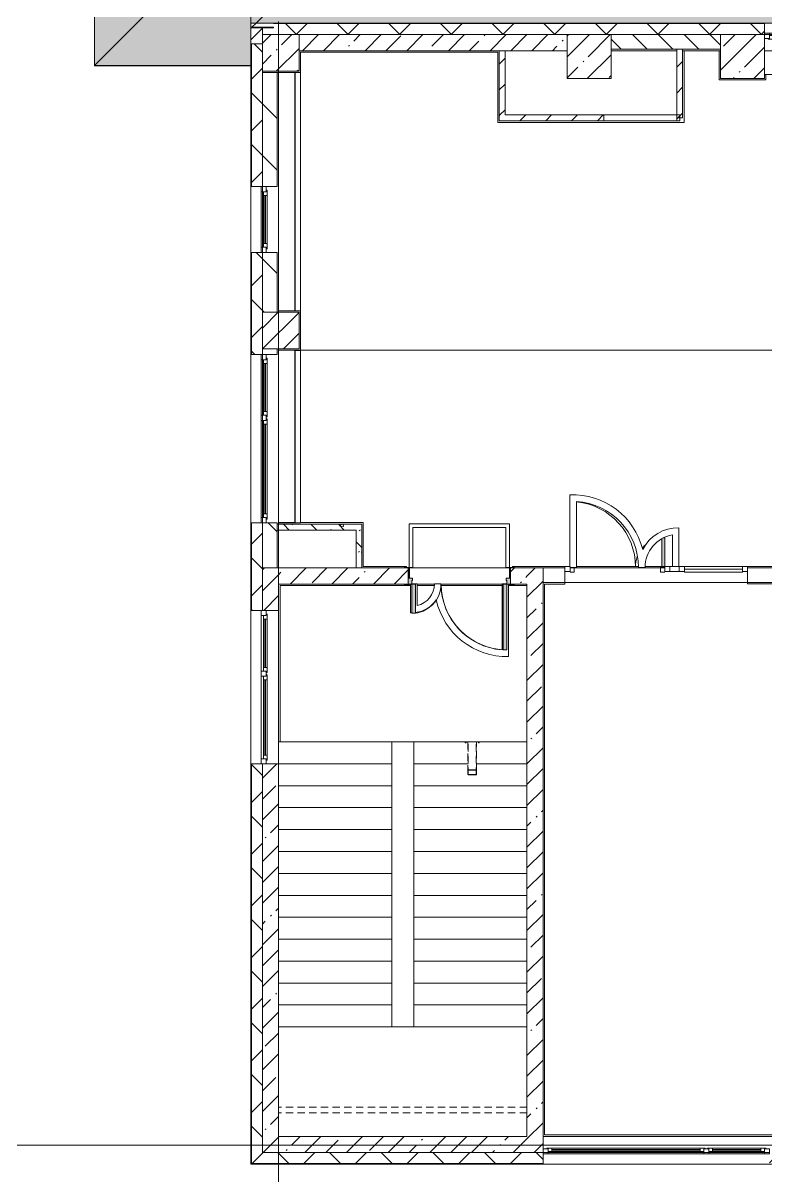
# Model space of a CAD drawing. Header units: millimetres. Extents: x 81469 to 281789, y -8553 to 29000.
# Drawn here: x 149218 to 159386, y -420 to 15358 of the extents above; entities that cross this region are included whole.
import ezdxf

# ---------------------------------------------------------------- set-up
doc = ezdxf.new("R2010")
doc.units = ezdxf.units.MM
doc.linetypes.add('200_ШТРИХ__ш1_п0_6_', pattern=[160, 100, -60])
doc.linetypes.add('Осевая', pattern=[3175, 635, -476.25, 1587.5, -476.25])
for name, color, linetype, lineweight in [('A-DETL-3', 7, 'Continuous', 5), ('A-DETL-MBND', 7, '200_ШТРИХ__ш1_п0_6_', 9), ('A-GENM-1', 7, 'Continuous', 5), ('A-GLAZ-3', 7, 'Continuous', 5), ('A-GLAZ-CURT-2', 7, 'Continuous', 5), ('A-GLAZ-CWMG-2', 7, 'Continuous', 5), ('A-WALL', 7, 'Continuous', 9), ('A-WALL-4', 7, 'Continuous', 5), ('I-WALL-2', 7, 'Continuous', 5), ('S-COLS-1', 7, 'Continuous', 5), ('S-STRS', 7, 'Continuous', 5), ('Оси', 7, 'Continuous', 9), ('Оси-2', 7, 'Осевая', 9)]:
    doc.layers.add(name, color=color, linetype=linetype, lineweight=lineweight)
doc.layers.add('A-DETL-GENF-2', color=7, linetype='Continuous', lineweight=9, true_color=0xc0c0c0, transparency=0.4)
for name, color, linetype, lineweight, true_color in [('A-DETL-GENF-3', 7, 'Continuous', 5, 0xaaaaaa), ('A-DOOR-2', 7, 'Continuous', 5, 0xe2e2e2), ('A-DOOR-3', 7, 'Continuous', 5, 0xaaaaaa), ('A-DOOR-FRAM-1', 7, 'Continuous', 5, 0xe2e2e2), ('A-DOOR-FRAM-3', 7, 'Continuous', 5, 0xaaaaaa), ('A-FLOR-3', 7, 'Continuous', 5, 0xaaaaaa), ('A-GENM-2', 7, 'Continuous', 5, 0x737373), ('A-WALL-5', 7, 'Continuous', 5, 0x737373), ('I-WALL-4', 7, 'Continuous', 5, 0x787878)]:
    doc.layers.add(name, color=color, linetype=linetype, lineweight=lineweight, true_color=true_color)
pattern_1 = [(135, (152605.2, 0), (-353.553, -353.553), [])]
pattern_2 = [(45, (152605.2, 0), (-353.5534, 353.5534), []), (135, (152605.2, 0), (-353.5534, -353.5534), [])]
pattern_3 = [(45, (152605.2, 0), (-285.123, 285.123), []), (45, (152890.3, 0), (-285.123, 285.123), [504.031, -100.806, 16.764, -84.042])]
pattern_4 = [(135, (152605.2, 0), (-377.17, -377.17), [533.4, -88.9, 17.78, -88.9]), (135, (152605.2, 376.94), (-377.17, -377.17), []), (50, (152605.2, 0), (637.645, -55.787), [66.675, -733.425]), (355, (152605.2, 0), (-123.35, 668.7), [53.34, -586.74]), (100.451, (152658.3, -4.65), (514.3, 612.91), [56.665, -623.315]), (46.184, (152605.2, 177.8), (948.78, -147.15), [100.01, -1100.14]), (96.636, (152684.25, 165.5), (830.91, 866), [85, -934.97]), (351.184, (152605.2, 177.8), (830.92, 865.99), [80.01, -880.11]), (21, (152694.1, 133.35), (530.65, -357.928), [66.675, -733.425]), (326, (152694.1, 133.35), (216.31, 644.66), [53.34, -586.74]), (71.451, (152738.3, 103.5), (746.96, 286.724), [56.665, -623.315]), (37.5, (152605.18, 0), (10.8105, 295.9426), [16.764, -562.864, 16.764, -578.866, -588.962]), (37.5, (152605.18, 0), (10.8105, 295.9426), [-1175.258, 16.764, -572.198]), (7.5, (152605.18, 0), (233.869, 350.632), [16.764, -322.834, 16.764, -549.529, -224.472]), (7.5, (152605.18, 0), (233.869, 350.632), [-905.89, 16.764, -207.708]), (327.5, (152406.94, 0), (474.568, -20.051), [16.764, -205.486, 16.764, -676.656, -920.115]), (327.5, (152406.94, 0), (474.568, -20.051), [-915.67, 16.764, -903.35]), (317.5, (152318.04, 0), (518.452, 88.993), [16.764, -272.16, 16.764, -443.738, -653.415]), (317.5, (152318.04, 0), (518.452, 88.993), [-749.427, 16.764, -636.65])]
pattern_5 = [(45, (152605.18, 0), (-176.7767, 176.7767), [])]

# ---------------------------------------------------------------- blocks, each defined once
blk = doc.blocks.new('парапет1 - парапет-18629556-3_5_3_птичка')
at = {"layer": 'A-GENM-1'}
for p, q in [((-2411, 14773), (-2411, 27400)), ((-268, 14773), (-2411, 14773))]:
    blk.add_line(p, q, dxfattribs=at)
at = {"layer": 'A-GENM-2'}
for p, q in [((-2409, 14775), (-1702, 15482)), ((-268, 15482), (-268, 14775))]:
    blk.add_line(p, q, dxfattribs=at)
blk = doc.blocks.new('120_Окно_СКБ_2Ст - 120_Окно_СКБ_2Ст 3100х2500 _мал_ створка слева-2_-22446420-3_5_3_птичка')
at = {"layer": 'A-GLAZ-3'}
for p, q in [((-1550, -127), (-1550, -57)), ((-1550, -57), (-1480, -57)), ((1550, -57), (-1550, -57)), ((-1480, -127), (-1550, -127)), ((-1550, -127), (-1500, -127)), ((-1480, -127), (-1500, -127)), ((-1500, -127), (-1500, -137)), ((-1500, -137), (-700, -137)), ((-700, -137), (-1500, -137)), ((-1480, -57), (-1480, -127)), ((-720, -87), (-1480, -87)), ((-1480, -87), (-1480, -127)), ((-1430, -137), (-1430, -87)), ((-1430, -107), (-770, -107)), ((-770, -117), (-1430, -117)), ((-770, -137), (-770, -87)), ((-720, -127), (-720, -57)), ((-720, -57), (-650, -57)), ((-720, -127), (-720, -87)), ((-650, -127), (-720, -127)), ((-700, -127), (-720, -127)), ((-700, -127), (-670, -127)), ((-700, -137), (-700, -127)), ((-650, -127), (-670, -127)), ((-670, -127), (-670, -137)), ((-670, -137), (1500, -137)), ((1500, -137), (-670, -137)), ((-650, -57), (-650, -127)), ((1480, -87), (-650, -87)), ((-650, -87), (-650, -127)), ((-600, -137), (-600, -87)), ((-600, -107), (1430, -107)), ((1430, -117), (-600, -117)), ((1430, -137), (1430, -87)), ((1480, -127), (1480, -57)), ((1480, -57), (1550, -57)), ((1480, -127), (1480, -87)), ((1550, -127), (1480, -127)), ((1500, -127), (1480, -127)), ((1500, -127), (1550, -127)), ((1500, -137), (1500, -127)), ((1550, -57), (1550, -127))]:
    blk.add_line(p, q, dxfattribs=at)
blk = doc.blocks.new('BSC_Колонна _Прямоугольная - 500х500-V41-3_5_3_птичка')
at = {"layer": 'S-COLS-1'}
h = blk.add_hatch(dxfattribs=at)
h.set_pattern_fill('FP_77', color=256, style=0, pattern_type=2)
h.set_pattern_definition([(45, (-140, -14950), (-285.123, 285.123), []), (45, (145.12, -14950), (-285.123, 285.123), [504.031, -100.806, 16.764, -84.042])])
h.paths.add_polyline_path([(-250, -250), (250, -250), (250, 250), (-250, 250)])
for p, q in [((250, 250), (-250, 250)), ((-250, 250), (-250, -250)), ((250, -250), (250, 250)), ((-250, -250), (250, -250))]:
    blk.add_line(p, q, dxfattribs=at)
blk = doc.blocks.new('120_Окно_СКБ_1Ст - 120_Окно_СКБ_1Ст 900х2500_h_-20664874-3_5_3_птичка')
at = {"layer": 'A-GLAZ-3'}
for p, q in [((-450, -127), (-450, -57)), ((-450, -57), (-380, -57)), ((450, -57), (-450, -57)), ((-380, -127), (-450, -127)), ((-450, -127), (-400, -127)), ((-380, -127), (-400, -127)), ((-400, -127), (-400, -137)), ((-400, -137), (400, -137)), ((400, -137), (-400, -137)), ((-380, -57), (-380, -127)), ((380, -87), (-380, -87)), ((-380, -87), (-380, -127)), ((-330, -137), (-330, -87)), ((-330, -107), (330, -107)), ((330, -117), (-330, -117)), ((330, -137), (330, -87)), ((380, -127), (380, -57)), ((380, -57), (450, -57)), ((380, -127), (380, -87)), ((450, -127), (380, -127)), ((400, -127), (380, -127)), ((400, -127), (450, -127)), ((400, -137), (400, -127)), ((450, -57), (450, -127))]:
    blk.add_line(p, q, dxfattribs=at)
blk = doc.blocks.new('120_Окно_СКБ_2Ст - 120_Окно_СКБ_2Ст 2100х2400 _мал створка справа_-22446225-3_5_3_птичка')
at = {"layer": 'A-GLAZ-3'}
for p, q in [((-1050, -127), (-1050, -57)), ((-1050, -57), (-980, -57)), ((1050, -57), (-1050, -57)), ((-980, -127), (-1050, -127)), ((-1050, -127), (-1000, -127)), ((-980, -127), (-1000, -127)), ((-1000, -127), (-1000, -137)), ((-1000, -137), (170, -137)), ((170, -137), (-1000, -137)), ((-980, -57), (-980, -127)), ((150, -87), (-980, -87)), ((-980, -87), (-980, -127)), ((-930, -137), (-930, -87)), ((-930, -107), (100, -107)), ((100, -117), (-930, -117)), ((100, -137), (100, -87)), ((150, -127), (150, -57)), ((150, -57), (220, -57)), ((150, -127), (150, -87)), ((220, -127), (150, -127)), ((170, -127), (150, -127)), ((170, -127), (200, -127)), ((170, -137), (170, -127)), ((220, -127), (200, -127)), ((200, -127), (200, -137)), ((200, -137), (1000, -137)), ((1000, -137), (200, -137)), ((220, -57), (220, -127)), ((980, -87), (220, -87)), ((220, -87), (220, -127)), ((270, -137), (270, -87)), ((270, -107), (930, -107)), ((930, -117), (270, -117)), ((930, -137), (930, -87)), ((980, -127), (980, -57)), ((980, -57), (1050, -57)), ((980, -127), (980, -87)), ((1050, -127), (980, -127)), ((1000, -127), (980, -127)), ((1000, -127), (1050, -127)), ((1000, -137), (1000, -127)), ((1050, -57), (1050, -127))]:
    blk.add_line(p, q, dxfattribs=at)
blk = doc.blocks.new('120_Окно_СКБ_2Ст - 120_Окно_СКБ_2Ст 2300х2500 _мал створка справа_-22272277-3_5_3_птичка')
at = {"layer": 'A-GLAZ-3'}
for p, q in [((-1150, -127), (-1150, -57)), ((-1150, -57), (-1080, -57)), ((1150, -57), (-1150, -57)), ((-1080, -127), (-1150, -127)), ((-1150, -127), (-1100, -127)), ((-1080, -127), (-1100, -127)), ((-1100, -127), (-1100, -137)), ((-1100, -137), (270, -137)), ((270, -137), (-1100, -137)), ((-1080, -57), (-1080, -127)), ((250, -87), (-1080, -87)), ((-1080, -87), (-1080, -127)), ((-1030, -137), (-1030, -87)), ((-1030, -107), (200, -107)), ((200, -117), (-1030, -117)), ((200, -137), (200, -87)), ((250, -127), (250, -57)), ((250, -57), (320, -57)), ((250, -127), (250, -87)), ((320, -127), (250, -127)), ((270, -127), (250, -127)), ((270, -127), (300, -127)), ((270, -137), (270, -127)), ((320, -127), (300, -127)), ((300, -127), (300, -137)), ((300, -137), (1100, -137)), ((1100, -137), (300, -137)), ((320, -57), (320, -127)), ((1080, -87), (320, -87)), ((320, -87), (320, -127)), ((370, -137), (370, -87)), ((370, -107), (1030, -107)), ((1030, -117), (370, -117)), ((1030, -137), (1030, -87)), ((1080, -127), (1080, -57)), ((1080, -57), (1150, -57)), ((1080, -127), (1080, -87)), ((1150, -127), (1080, -127)), ((1100, -127), (1080, -127)), ((1100, -127), (1150, -127)), ((1100, -137), (1100, -127)), ((1150, -57), (1150, -127))]:
    blk.add_line(p, q, dxfattribs=at)
blk = doc.blocks.new('110_Дверь_СКБ_2Ст - Д-1 Лестничная клетка EIS60-24280000-3_5_3_птичка')
at = {"layer": 'A-DOOR-2'}
for points in [[(-637.5, 1010), (-637.5, 110), (-587.5, 110), (-587.5, 1010)], [(612.5, 510), (612.5, 110), (662.5, 110), (662.5, 510)], [(712.5, 30), (697.5, 30), (697.5, -110), (712.5, -110)]]:
    blk.add_hatch(color=256, dxfattribs=at).paths.add_polyline_path(points)
h = blk.add_hatch(color=256, dxfattribs=at)
h.paths.add_polyline_path([(712.5, 110), (662.5, 110), (662.5, 60), (652.5, 60), (652.5, 30), (712.5, 30), (712.5, 39.7)])
h.paths.add_polyline_path([(-687.5, 110), (-687.5, 30), (-627.5, 30), (-627.5, 60), (-637.5, 60), (-637.5, 110)])
at = {"layer": 'A-DOOR-FRAM-1'}
for points in [[(-742.5, 118), (-742.5, 110), (-672.5, 110), (-672.5, 118)], [(-672.5, 30), (-687.5, 30), (-687.5, -110), (-672.5, -110)], [(767.5, 118), (697.5, 118), (697.5, 110), (767.5, 110)], [(-672.5, -110), (-742.5, -110), (-742.5, -118), (-672.5, -118)], [(697.5, -110), (697.5, -118), (767.5, -118), (767.5, -110)]]:
    blk.add_hatch(color=256, dxfattribs=at).paths.add_polyline_path(points)
at = {"layer": 'A-DOOR-3'}
for p, q in [((-637.5, 1010), (-637.5, 110)), ((-587.5, 1010), (-637.5, 1010)), ((-587.5, 110), (-587.5, 1010)), ((662.5, 510), (612.5, 510)), ((612.5, 510), (612.5, 110)), ((662.5, 110), (662.5, 510)), ((-637.5, 110), (-587.5, 110)), ((612.5, 110), (662.5, 110))]:
    blk.add_line(p, q, dxfattribs=at)
for centre, radius, start, end in [((-637.5, 110), 900, 0, 90), ((662.5, 110), 400, 90, 180)]:
    blk.add_arc(centre, radius, start, end, dxfattribs=at)
at = {"layer": 'A-DOOR-FRAM-3'}
for p, q in [((-672.5, 118), (-742.5, 118)), ((-742.5, 118), (-742.5, 110)), ((-742.5, 110), (-672.5, 110)), ((-637.5, 110), (-687.5, 110)), ((-687.5, 110), (-687.5, 30)), ((-687.5, 30), (-627.5, 30)), ((-672.5, 30), (-687.5, 30)), ((-687.5, 30), (-687.5, -110)), ((-672.5, 110), (-672.5, 118)), ((-672.5, -110), (-672.5, 30)), ((-637.5, 60), (-637.5, 110)), ((-627.5, 60), (-637.5, 60)), ((-627.5, 30), (-627.5, 60)), ((662.5, 60), (652.5, 60)), ((652.5, 60), (652.5, 30)), ((652.5, 30), (712.5, 30)), ((662.5, 110), (662.5, 60)), ((712.5, 110), (662.5, 110)), ((767.5, 118), (697.5, 118)), ((697.5, 118), (697.5, 110)), ((697.5, 110), (767.5, 110)), ((712.5, 30), (697.5, 30)), ((697.5, 30), (697.5, -110)), ((712.5, 30), (712.5, 110)), ((712.5, -110), (712.5, 30)), ((767.5, 110), (767.5, 118)), ((-672.5, -110), (-742.5, -110)), ((-742.5, -110), (-742.5, -118)), ((-742.5, -118), (-672.5, -118)), ((-687.5, -110), (-672.5, -110)), ((-672.5, -118), (-672.5, -110)), ((697.5, -110), (712.5, -110)), ((767.5, -110), (697.5, -110)), ((697.5, -110), (697.5, -118)), ((697.5, -118), (767.5, -118)), ((767.5, -118), (767.5, -110))]:
    blk.add_line(p, q, dxfattribs=at)
blk = doc.blocks.new('Анкер клиновой - Анкер клиновой МКТ В 10-10-16_85-V81-3_5_3_птичка')
at = {"layer": 'A-DETL-MBND'}
for p, q in [((74812, 5516), (74812, 5512)), ((74812, 5512), (74828, 5512)), ((74828, 5512), (74812, 5512)), ((74815, 5516), (74815, 5502)), ((74815, 5502), (74825, 5502)), ((74825, 5502), (74815, 5502)), ((74825, 5502), (74825, 5516)), ((74828, 5512), (74828, 5516))]:
    blk.add_line(p, q, dxfattribs=at)
blk = doc.blocks.new('ОМ_Труба_ГОСТ 8639-82 - ОМ_Труба_ГОСТ 8639-82-V105-3_5_3_птичка')
at = {"layer": 'A-DETL-MBND'}
for p, q in [((2701, 5520), (2701, 5133)), ((2707, 5070), (2707, 5520)), ((2815, 5070), (2815, 5520)), ((2821, 5133), (2821, 5520)), ((2701, 5075), (2701, 5133)), ((2707, 5133), (2707, 5075)), ((2710, 5138), (2812, 5138)), ((2812, 5135), (2710, 5135)), ((2710, 5073), (2812, 5073)), ((2812, 5070), (2710, 5070)), ((2815, 5075), (2815, 5133)), ((2821, 5133), (2821, 5075))]:
    blk.add_line(p, q, dxfattribs=at)
at = {"layer": 'A-DETL-MBND', "flags": 128}
for points in [[(2701, 5133), (2701, 5134), (2702, 5135), (2703, 5136), (2704, 5137), (2706, 5137), (2708, 5138), (2710, 5138)], [(2710, 5070), (2708, 5070), (2706, 5070), (2704, 5071), (2703, 5072), (2702, 5073), (2701, 5074), (2701, 5075)], [(2710, 5135), (2709, 5135), (2708, 5134), (2708, 5134), (2707, 5134), (2707, 5134), (2707, 5133), (2707, 5133)], [(2707, 5075), (2707, 5074), (2707, 5074), (2707, 5074), (2708, 5073), (2708, 5073), (2709, 5073), (2710, 5073)], [(2812, 5138), (2814, 5138), (2816, 5137), (2817, 5137), (2819, 5136), (2820, 5135), (2820, 5134), (2821, 5133)], [(2815, 5133), (2815, 5133), (2814, 5134), (2814, 5134), (2814, 5134), (2813, 5134), (2812, 5135), (2812, 5135)], [(2821, 5075), (2820, 5074), (2820, 5073), (2819, 5072), (2817, 5071), (2816, 5070), (2814, 5070), (2812, 5070)], [(2812, 5073), (2812, 5073), (2813, 5073), (2814, 5073), (2814, 5074), (2814, 5074), (2815, 5074), (2815, 5075)]]:
    blk.add_lwpolyline(points, dxfattribs=at)
blk = doc.blocks.new('120_Окно_СКБ_1Ст - 120_Окно_СКБ_1Ст_900х2500_h_-20705657-3_5_3_птичка')
at = {"layer": 'A-GLAZ-3'}
for p, q in [((-450, -127), (-450, -57)), ((-450, -57), (-380, -57)), ((450, -57), (-450, -57)), ((-380, -127), (-450, -127)), ((-450, -127), (-400, -127)), ((-380, -127), (-400, -127)), ((-400, -127), (-400, -137)), ((-400, -137), (400, -137)), ((400, -137), (-400, -137)), ((-380, -57), (-380, -127)), ((380, -87), (-380, -87)), ((-380, -87), (-380, -127)), ((-330, -137), (-330, -87)), ((-330, -107), (330, -107)), ((330, -117), (-330, -117)), ((330, -137), (330, -87)), ((380, -127), (380, -57)), ((380, -57), (450, -57)), ((380, -127), (380, -87)), ((450, -127), (380, -127)), ((400, -127), (380, -127)), ((400, -127), (450, -127)), ((400, -137), (400, -127)), ((450, -57), (450, -127))]:
    blk.add_line(p, q, dxfattribs=at)
blk = doc.blocks.new('BSC_Колонна _Прямоугольная - 500х500-V131-3_5_3_птичка')
at = {"layer": 'S-COLS-1'}
h = blk.add_hatch(dxfattribs=at)
h.set_pattern_fill('FP_133', color=256, style=0, pattern_type=2)
h.set_pattern_definition([(45, (-140, -11150), (-285.123, 285.123), []), (45, (145.12, -11150), (-285.123, 285.123), [504.031, -100.806, 16.764, -84.042])])
h.paths.add_polyline_path([(-136, -250), (250, -250), (250, 250), (-250, 250), (-250, -250)])
for p, q in [((250, 250), (-250, 250)), ((-250, 250), (-250, -250)), ((250, -250), (250, 250)), ((-250, -250), (250, -250))]:
    blk.add_line(p, q, dxfattribs=at)
blk = doc.blocks.new('Прямоугольный импост - 50 x 70 мм-V162-3_5_3_птичка')
at = {"layer": 'A-GLAZ-CWMG-2'}
for p, q in [((-70, 35), (0, 35)), ((-70, -35), (-70, 35)), ((0, 35), (0, -35)), ((0, -35), (-70, -35))]:
    blk.add_line(p, q, dxfattribs=at)
blk = doc.blocks.new('Дверь_Витражная_остекление_ - ДВН_ДАО_Главный вход_1200 в свету-V163-3_5_3_птичка')
at = {"layer": 'A-DOOR-2'}
blk.add_hatch(color=256, dxfattribs=at).paths.add_polyline_path([(626, 30), (647, 35), (647, 430), (635, 430), (607, 416), (607, 30), (620, 30)])
at = {"layer": 'A-DETL-GENF-3'}
for p, q in [((607, 416), (607, 30)), ((647, 430), (635, 430)), ((647, 35), (647, 430)), ((-592, -40), (-592, 23)), ((592, -40), (592, 30)), ((592, 30), (647, 30)), ((607, 30), (647, 30)), ((-647, -40), (-592, -40)), ((647, -40), (592, -40))]:
    blk.add_line(p, q, dxfattribs=at)
at = {"layer": 'A-DOOR-3'}
blk.add_line((647, 430), (647, 35), dxfattribs=at)
for centre, radius, start, end in [((-647, 30), 895, 360, 84.2645), ((647, 30), 400, 132.2351, 140.3871), ((647, 30), 400, 90, 93.429), ((647, 30), 400, 159.4182, 180)]:
    blk.add_arc(centre, radius, start, end, dxfattribs=at)
blk = doc.blocks.new('Системная панель - Стемалит - 40мм-32257327-3_5_3_птичка')
at = {"layer": 'A-GLAZ-CURT-2'}
for p, q in [((65, 35), (-65, 35)), ((-65, 35), (-65, -35)), ((65, -35), (65, 35)), ((-65, -35), (65, -35))]:
    blk.add_line(p, q, dxfattribs=at)
blk = doc.blocks.new('Прямоугольный импост - 50 x 70 мм-31687886-3_5_3_птичка')
at = {"layer": 'A-GLAZ-CWMG-2'}
for p, q in [((-35, 35), (35, 35)), ((-35, -35), (-35, 35)), ((35, 35), (35, -35)), ((35, -35), (-35, -35))]:
    blk.add_line(p, q, dxfattribs=at)
blk = doc.blocks.new('Прямоугольный импост - 50 x 70 мм-31701779-3_5_3_птичка')
at = {"layer": 'A-GLAZ-CWMG-2'}
for p, q in [((0, 35), (-70, 35)), ((-70, 35), (-70, -35)), ((0, -35), (0, 35)), ((-70, -35), (0, -35))]:
    blk.add_line(p, q, dxfattribs=at)
blk = doc.blocks.new('Системная панель - Стекло - 40мм-V164-3_5_3_птичка')
at = {"layer": 'A-GLAZ-CURT-2'}
for p, q in [((397.5, 0), (-397.5, 0)), ((-397.5, 0), (-397.5, -40)), ((397.5, -40), (397.5, 0)), ((-397.5, -40), (397.5, -40))]:
    blk.add_line(p, q, dxfattribs=at)
blk = doc.blocks.new('Прямоугольный импост - 50 x 70 мм-31702100-3_5_3_птичка')
at = {"layer": 'A-GLAZ-CWMG-2'}
for p, q in [((-35, 35), (35, 35)), ((-35, -35), (-35, 35)), ((35, 35), (35, -35)), ((35, -35), (-35, -35))]:
    blk.add_line(p, q, dxfattribs=at)
blk = doc.blocks.new('Прямоугольный импост - 50 x 70 мм-31720914-3_5_3_птичка')
at = {"layer": 'A-GLAZ-CWMG-2'}
blk.add_line((32940, 7920), (32145, 7920), dxfattribs=at)
blk = doc.blocks.new('Зашивка приборов отопления35 - Зашивка приборов отопления-33324623-3_5_3_птичка')
at = {"layer": 'A-WALL-4'}
for p, q in [((34188, 26793), (34188, 26567)), ((37448, 26793), (34188, 26793)), ((37448, 26567), (37448, 26793)), ((34188, 26567), (37448, 26567)), ((37448, 26567), (34188, 26567)), ((34188, 26567), (34188, 26492)), ((37448, 26492), (37448, 26567)), ((34188, 26492), (37448, 26492))]:
    blk.add_line(p, q, dxfattribs=at)
blk = doc.blocks.new('Зашивка приборов отопления36 - Зашивка приборов отопления-33324807-3_5_3_птичка')
at = {"layer": 'A-WALL-4'}
for p, q in [((34188, 26793), (34188, 26567)), ((36549, 26793), (34188, 26793)), ((36549, 26567), (36549, 26793)), ((34188, 26567), (36549, 26567)), ((36545, 26567), (34188, 26567)), ((34188, 26567), (34188, 26492)), ((36545, 26492), (36545, 26567)), ((34188, 26492), (36545, 26492))]:
    blk.add_line(p, q, dxfattribs=at)
blk = doc.blocks.new('Зашивка приборов отопления37 - Зашивка приборов отопления-33325027-3_5_3_птичка')
at = {"layer": 'A-DETL-MBND'}
for p, q in [((121055, 18487), (124455, 18487)), ((121055, 18412), (124455, 18412))]:
    blk.add_line(p, q, dxfattribs=at)

msp = doc.modelspace()

# ---------------------------------------------------------------- hatches: boundary and pattern name
at = {"layer": 'A-DETL-GENF-2'}
msp.add_hatch(color=256, dxfattribs=at).paths.add_polyline_path([(151677.4, 14774.9), (152337.2, 14774.9), (152337.2, 15358), (191365.2, 15358), (191365.2, 23888.3), (186533.3, 23888.3), (186533.3, 27398.1), (150196.1, 27398.1), (150196.1, 14774.9), (151211.3, 14774.9)])
at = {"layer": 'A-WALL-4'}
h = msp.add_hatch(dxfattribs=at)
h.set_pattern_fill('FP_60', color=256, style=0, pattern_type=2)
h.set_pattern_definition(pattern_2)
h.paths.add_polyline_path([(194558.8, 15200), (194765.2, 15200), (194765.2, 15350), (190415.2, 15350), (190415.2, 15200), (192694.4, 15200)])
h.paths.add_polyline_path([(182605.9, 15200), (184715.2, 15200), (184715.2, 15350), (182622.2, 15349), (182622.2, 15288), (182615.2, 15285), (181842.2, 15288), (181842.2, 15350), (178215.4, 15349), (178215.4, 15288), (178208.4, 15285), (177035.4, 15288), (177035.4, 15350), (172395.2, 15349), (172395.2, 15288), (172388.2, 15285), (171615.2, 15288), (171615.2, 15350), (167388.2, 15349), (167388.2, 15288), (167381.2, 15285), (167208.2, 15288), (167208, 15350), (165465.2, 15350), (165465.2, 15200), (182440.2, 15200)])
h.paths.add_polyline_path([(187265.2, 15200), (188015.2, 15200), (188015.2, 15350), (187265.2, 15350)])
h.paths.add_polyline_path([(186215.2, 15200), (186365.2, 15200), (186365.2, 15350), (186215.2, 15350), (186215.2, 15270.2)])
h.paths.add_polyline_path([(157265.2, 15200), (159365.2, 15200), (159365.2, 15350), (152645.2, 15350), (152645.2, 15293), (152495.2, 15293), (152495.2, 15200), (155406.2, 15200)])
h.paths.add_polyline_path([(161765.2, 15200), (162365.2, 15200), (162365.2, 15350), (161765.2, 15350)])
h.paths.add_polyline_path([(160865.2, 15200), (160865.2, 15350), (160265.2, 15350), (160265.2, 15200)])
h.paths.add_polyline_path([(185845.2, 15200), (185840.2, 15350), (185615.2, 15350), (185615.2, 15200)])
h = msp.add_hatch(dxfattribs=at)
h.set_pattern_fill('FP_58', color=256, style=0, pattern_type=2)
h.set_pattern_definition([(135, (152605.18, 0), (-176.7767, -176.7767), [])])
h.paths.add_polyline_path([(165660.5, 15000), (166315.2, 15000), (166315.2, 15200), (165465.2, 15200), (165465.2, 15000), (165566.4, 15000)])
h.paths.add_polyline_path([(157265.2, 15000), (158765.2, 15000), (158765.2, 15200), (157265.2, 15200)])
h.paths.add_polyline_path([(161931.7, 15000), (162365.2, 15000), (162365.2, 15200), (161765.2, 15200), (161765.2, 15000)])
h.paths.add_polyline_path([(160865.2, 15000), (160865.2, 15200), (160265.2, 15200), (160265.2, 15000)])
h = msp.add_hatch(dxfattribs=at)
h.set_pattern_fill('FP_60', color=256, style=0, pattern_type=2)
h.set_pattern_definition(pattern_2)
h.paths.add_polyline_path([(152337.2, 14973), (152345.2, 14973), (152345.2, 15073), (152337.2, 15073)])
h = msp.add_hatch(dxfattribs=at)
h.set_pattern_fill('FP_60', color=256, style=0, pattern_type=2)
h.set_pattern_definition(pattern_2)
h.paths.add_polyline_path([(152345.2, -100), (152495.2, -100), (152495.2, 5220), (152345.2, 5220), (152345.2, 1965.8)])
h.paths.add_polyline_path([(152345.2, 7320), (152495.2, 7320), (152495.2, 8520), (152345.2, 8520), (152345.2, 7750.3)])
h.paths.add_polyline_path([(152495.2, 10820), (152495.2, 12220), (152345.2, 12220), (152345.2, 10820)])
h.paths.add_polyline_path([(152495.2, 13120), (152495.2, 15073), (152345.2, 15073), (152345.2, 13120)])
h = msp.add_hatch(dxfattribs=at)
h.set_pattern_fill('FP_60', color=256, style=0, pattern_type=2)
h.set_pattern_definition(pattern_2)
h.paths.add_polyline_path([(152345.2, 14923), (152345.2, 14973), (152337.2, 14973), (152337.2, 14923)])
h = msp.add_hatch(dxfattribs=at)
h.set_pattern_fill('FP_60', color=256, style=0, pattern_type=2)
h.set_pattern_definition(pattern_2)
h.paths.add_polyline_path([(207609.7, -250), (208115.2, -250), (208115.2, -100), (207365.2, -100), (207365.2, -250)])
h.paths.add_polyline_path([(209232.3, -250), (209232.3, -100), (209015.2, -100), (209015.2, -250)])
h.paths.add_polyline_path([(196915.2, -250), (196915.2, -100), (195265.2, -100), (195265.2, -250), (196423.2, -250)])
h.paths.add_polyline_path([(200765.2, -250), (200765.2, -100), (200015.2, -100), (200015.2, -250), (200515.2, -250)])
h.paths.add_polyline_path([(193745.2, -250), (194365.2, -250), (194365.2, -100), (193745.2, -100)])
h.paths.add_polyline_path([(205265.2, -250), (205265.2, -100), (204515.2, -100), (204515.2, -250), (204813.1, -250)])
h.paths.add_polyline_path([(202865.2, -250), (203615.2, -250), (203615.2, -100), (202865.2, -100)])
h.paths.add_polyline_path([(184304.6, -250), (184715.2, -250), (184715.2, -100), (183488, -100), (183488, -250)])
h.paths.add_polyline_path([(191645.2, -250), (191645.2, -100), (190028.2, -100), (190028.2, -250), (190830, -250)])
h.paths.add_polyline_path([(185615.2, -250), (186475.2, -250), (186475.2, -100), (185615.2, -100)])
h.paths.add_polyline_path([(188575.2, -250), (189128.2, -250), (189128.2, -100), (188575.2, -100)])
h.paths.add_polyline_path([(182588, -250), (182588, -100), (181814.9, -100), (181814.9, -250), (182440.2, -250)])
h.paths.add_polyline_path([(178711.3, -250), (179014.9, -250), (179014.9, -100), (177415.2, -100), (177415.2, -250), (177779.1, -250)])
h.paths.add_polyline_path([(175115.2, -250), (175315.2, -250), (175315.2, -100), (174215.2, -100), (174215.2, -250), (174982.5, -250)])
h.paths.add_polyline_path([(173315.2, -250), (173315.2, -100), (171965.2, -100), (171965.2, -250), (172185.9, -250)])
h.paths.add_polyline_path([(167465.2, -250), (168215.2, -250), (168215.2, -100), (167465.2, -100)])
h.paths.add_polyline_path([(169865.2, -250), (169865.2, -100), (169115.2, -100), (169115.2, -250), (169389.3, -250)])
h.paths.add_polyline_path([(164615.2, -250), (165365.2, -250), (165365.2, -100), (164615.2, -100)])
h.paths.add_polyline_path([(159435.2, -250), (160864.9, -250), (160864.9, -100), (159435.2, -100)])
h.paths.add_polyline_path([(156335.2, -250), (156335.2, -100), (152345.2, -100), (152345.2, -250), (155406.2, -250)])
h.paths.add_polyline_path([(163715.2, -250), (163715.2, -100), (162964.9, -100), (162964.9, -250)])
at = {"layer": 'I-WALL-2'}
h = msp.add_hatch(dxfattribs=at)
h.set_pattern_fill('FP_60', color=256, style=0, pattern_type=2)
h.set_pattern_definition(pattern_2)
h.paths.add_polyline_path([(152645.2, 15358), (152645.2, 15450), (152337.2, 15450), (152337.2, 15358), (152609.6, 15358)])
h = msp.add_hatch(dxfattribs=at)
h.set_pattern_fill('FP_60', color=256, style=0, pattern_type=2)
h.set_pattern_definition(pattern_2)
h.paths.add_polyline_path([(152337.2, 15300), (152645.2, 15300), (152645.2, 15358), (152337.2, 15358), (152337.2, 15341.3)])
h = msp.add_hatch(dxfattribs=at)
h.set_pattern_fill('FP_56', color=256, style=0, pattern_type=2)
h.set_pattern_definition(pattern_3)
h.paths.add_polyline_path([(152345.2, 15073), (152495.2, 15073), (152495.2, 15293), (152337.2, 15293), (152342.2, 15073)])
h = msp.add_hatch(dxfattribs=at)
h.set_pattern_fill('FP_56', color=256, style=0, pattern_type=2)
h.set_pattern_definition(pattern_3)
h.paths.add_polyline_path([(156665.2, 14980), (156665.2, 15200), (152995.2, 15200), (152995.2, 14980), (155815.2, 14980)])
h = msp.add_hatch(dxfattribs=at)
h.set_pattern_fill('FP_61', color=256, style=0, pattern_type=2)
h.set_pattern_definition(pattern_5)
h.paths.add_polyline_path([(158245.2, 14060), (158245.2, 15000), (158165.2, 15000), (158165.2, 14060)])
h = msp.add_hatch(dxfattribs=at)
h.set_pattern_fill('FP_61', color=256, style=0, pattern_type=2)
h.set_pattern_definition(pattern_5)
h.paths.add_polyline_path([(155815.2, 14100), (155815.2, 14980), (155735.2, 14980), (155735.2, 14100)])
h = msp.add_hatch(dxfattribs=at)
h.set_pattern_fill('FP_59', color=256, style=0, pattern_type=2)
h.set_pattern_definition(pattern_1)
h.paths.add_polyline_path([(152495.2, 7900), (152695.2, 7900), (152695.2, 8520), (152495.2, 8520), (152495.2, 8328.8)])
h.paths.add_polyline_path([(152495.2, 10820), (152695.2, 10820), (152695.2, 10900), (152495.2, 10900)])
h.paths.add_polyline_path([(152695.2, 11400), (152695.2, 12220), (152495.2, 12220), (152495.2, 11400), (152609.6, 11400)])
h.paths.add_polyline_path([(152495.2, 13120), (152695.2, 13120), (152695.2, 14680), (152495.2, 14680), (152495.2, 13534.8)])
h = msp.add_hatch(dxfattribs=at)
h.set_pattern_fill('FP_61', color=256, style=0, pattern_type=2)
h.set_pattern_definition(pattern_5)
h.paths.add_polyline_path([(158205.2, 14020), (158205.2, 14100), (158165.2, 14100), (158165.2, 14020)])
h.paths.add_polyline_path([(157165.2, 14020), (157165.2, 14100), (155735.2, 14100), (155735.2, 14020)])
h = msp.add_hatch(dxfattribs=at)
h.set_pattern_fill('FP_56', color=256, style=0, pattern_type=2)
h.set_pattern_definition(pattern_3)
h.paths.add_polyline_path([(152495.2, -100), (152715.2, -100), (152715.2, 5220), (152495.2, 5220), (152495.2, 1965.8)])
h.paths.add_polyline_path([(152715.2, 7320), (152715.2, 7900), (152495.2, 7900), (152495.2, 7320)])
h = msp.add_hatch(dxfattribs=at)
h.set_pattern_fill('FP_56', color=256, style=0, pattern_type=2)
h.set_pattern_definition(pattern_3)
h.paths.add_polyline_path([(152715.2, 7680), (154490.2, 7680), (154490.2, 7900), (152715.2, 7900), (152715.2, 7750.3)])
h.paths.add_polyline_path([(156115.2, 7680), (156115.2, 7900), (155890.2, 7900), (155890.2, 7680), (155945.2, 7680)])
h = msp.add_hatch(dxfattribs=at)
h.set_pattern_fill('FP_56', color=256, style=0, pattern_type=2)
h.set_pattern_definition(pattern_3)
h.paths.add_polyline_path([(156335.2, -100), (156335.2, 7900), (156115.2, 7900), (156115.2, -100)])
h = msp.add_hatch(dxfattribs=at)
h.set_pattern_fill('FP_59', color=256, style=0, pattern_type=2)
h.set_pattern_definition(pattern_1)
h.paths.add_polyline_path([(169265.2, 7700), (169265.2, 7900), (167614.5, 7900), (167614.5, 7700), (168815.2, 7700)])
h.paths.add_polyline_path([(160265.2, 7700), (160265.2, 7900), (159135.2, 7900), (159135.2, 7700), (159716.2, 7700)])
h.paths.add_polyline_path([(160865.2, 7700), (164765.2, 7700), (164765.2, 7900), (164065.2, 7900), (164065.2, 7830), (163265.2, 7830), (163265.2, 7900), (160865.2, 7900), (160865.2, 7789.5)])
h.paths.add_polyline_path([(166174.5, 7700), (166174.5, 7900), (165365.2, 7900), (165365.2, 7700)])
h.paths.add_polyline_path([(156338.4, 7700), (156635.2, 7700), (156635.2, 7900), (156335.2, 7900), (156335.2, 7700)])
h = msp.add_hatch(dxfattribs=at)
h.set_pattern_fill('FP_56', color=256, style=0, pattern_type=2)
h.set_pattern_definition(pattern_3)
h.paths.add_polyline_path([(152715.2, -100), (156115.2, -100), (156115.2, 120), (152715.2, 120)])
at = {"layer": 'I-WALL-4'}
h = msp.add_hatch(dxfattribs=at)
h.set_pattern_fill('FP_66', color=256, style=0, pattern_type=2)
h.set_pattern_definition(pattern_4)
h.paths.add_polyline_path([(153775.2, 8420), (153855.2, 8420), (153855.2, 8500), (152695.2, 8500), (152695.2, 8420), (153541.8, 8420)])
h = msp.add_hatch(dxfattribs=at)
h.set_pattern_fill('FP_66', color=256, style=0, pattern_type=2)
h.set_pattern_definition(pattern_4)
h.paths.add_polyline_path([(153855.2, 7900), (153855.2, 8420), (153775.2, 8420), (153775.2, 7900)])
at = {"layer": 'S-COLS-1'}
h = msp.add_hatch(dxfattribs=at)
h.set_pattern_fill('FP_56', color=256, style=0, pattern_type=2)
h.set_pattern_definition(pattern_3)
h.paths.add_polyline_path([(157265.2, 14600), (157265.2, 15200), (156665.2, 15200), (156665.2, 14600)])
h = msp.add_hatch(dxfattribs=at)
h.set_pattern_fill('FP_56', color=256, style=0, pattern_type=2)
h.set_pattern_definition(pattern_3)
h.paths.add_polyline_path([(159365.2, 14600), (159365.2, 15200), (158765.2, 15200), (158765.2, 14600), (159135.1, 14600)])

# ---------------------------------------------------------------- linework, layer by layer
at = {"layer": 'A-DETL-3'}
for p, q in [((150196.1, 27398.1), (150196.1, 14774.9)), ((152337.2, 14774.9), (152337.2, 15358)), ((152337.2, 15358), (191365.2, 15358)), ((150196.1, 14774.9), (152337.2, 14774.9))]:
    msp.add_line(p, q, dxfattribs=at)
at = {"layer": 'A-FLOR-3'}
for p, q in [((155716.2, 14959), (153016.2, 14959)), ((153016.2, 14959), (153016.2, 14679)), ((155716.2, 13999), (155716.2, 14959)), ((158745.2, 14979), (158266.2, 14979)), ((158266.2, 14979), (158266.2, 13999)), ((158745.2, 14580), (158745.2, 14979)), ((165546.4, 14980), (159365.2, 14980)), ((152715.2, 14680), (152715.2, 11420)), ((152940.2, 14680), (152715.2, 14680)), ((152940.2, 11420), (152940.2, 14680)), ((159385.2, 14580), (158745.2, 14580)), ((159365.2, 14655), (165546.4, 14655)), ((159385.2, 14655), (159385.2, 14580)), ((158266.2, 13999), (155716.2, 13999)), ((152715.2, 11420), (152940.2, 11420)), ((153016.2, 11419), (153016.2, 10880)), ((152716.2, 10880), (152716.2, 8521)), ((152940.2, 10880), (152716.2, 10880)), ((152940.2, 8521), (152940.2, 10880)), ((165566.4, 10880), (152941.2, 10880)), ((156703.3, 8902), (156703.3, 7920)), ((156793.3, 7907.6), (156793.3, 8810.8)), ((152716.2, 8521), (152940.2, 8521)), ((153016.2, 8521), (153875.2, 8521)), ((153875.2, 8521), (153875.2, 7921)), ((154505, 8506.5), (154505, 7908)), ((155874.9, 8506.5), (154505, 8506.5)), ((154555, 7906.5), (154555, 8456.5)), ((154555, 8456.5), (155824.9, 8456.5)), ((155824.9, 8456.5), (155824.9, 7906.5)), ((155874.9, 7906.5), (155874.9, 8506.5)), ((158192.5, 7920), (158192.5, 8451.5)), ((158105, 8354.4), (158105, 7920)), ((153875.2, 7921), (154465.2, 7921)), ((154465.2, 7921), (154465.2, 7908)), ((154505.2, 7906.5), (154555, 7906.5)), ((155824.9, 7906.5), (155874.9, 7906.5)), ((155915.2, 7908), (155915.2, 7920)), ((155915.2, 7920), (156635.2, 7920)), ((156705.2, 7907.6), (156793.3, 7907.6)), ((156793.3, 7920), (157640.9, 7920)), ((157641.6, 7907.6), (157731.6, 7907.6)), ((157732.6, 7920), (158000.2, 7920)), ((166189.4, 7920), (159135.2, 7920)), ((154522.2, 7659), (152735.2, 7659)), ((152735.2, 7659), (152735.2, 5520)), ((154522.2, 7680), (154522.2, 7288.3)), ((154612.2, 7682.7), (154540.2, 7682.7)), ((154612.2, 7385.6), (154612.2, 7682.7)), ((154846.1, 7659), (154612.2, 7659)), ((154938.4, 7682.7), (154848.4, 7682.7)), ((155773.4, 7659), (154940.1, 7659)), ((155840.2, 7682.7), (155773.4, 7682.7)), ((155773.4, 7682.7), (155773.4, 6780.4)), ((155863.4, 6687.9), (155863.4, 7680)), ((156115.2, 7659), (155863.4, 7659)), ((156635.2, 7680), (156355.2, 7680)), ((156355.2, 7680), (156355.2, 140.5)), ((156635.2, 7700), (156635.2, 7680)), ((159135.2, 7685.5), (159135.2, 7700)), ((159620.2, 7685.5), (159135.2, 7685.5)), ((152715.2, 5520), (156115.2, 5520)), ((156355.2, 140.5), (160245.2, 140.5))]:
    msp.add_line(p, q, dxfattribs=at)
for centre, radius, start, end in [((156736.6, 7907.6), 995, 14.33829, 91.91881), ((156736.6, 7907.6), 905, 360, 86.40894), ((158185.6, 7907.6), 544, 89.27649, 153.06648), ((158185.6, 7907.6), 454, 100.22924, 180), ((154543.4, 7682.7), 305, 283.0427, 0), ((155843.4, 7682.7), 905, 180, 265.56313), ((154543.4, 7682.7), 395, 276.84991, 326.45952), ((155843.4, 7682.7), 995, 192.67054, 271.1511), ((154543.4, 7682.7), 395, 266.92799, 269.53797)]:
    msp.add_arc(centre, radius, start, end, dxfattribs=at)
at = {"layer": 'A-WALL'}
for p, q in [((152645.2, 15358), (152645.2, 15350)), ((159365.2, 15353), (152645.2, 15353)), ((159365.2, 15350), (152645.2, 15350)), ((152337.2, 15300), (152645.2, 15300)), ((152337.2, 15295), (152645.2, 15295)), ((152645.2, 15293), (152495.2, 15293)), ((152495.2, 15293), (152495.2, 15200)), ((152645.2, 15300), (152645.2, 15293)), ((158765.2, 15200), (157265.2, 15200)), ((157265.2, 15200), (158765.2, 15200)), ((152345.2, 15073), (152345.2, 13120)), ((152345.2, 15073), (152495.2, 15073)), ((158245.2, 15000), (158165.2, 15000)), ((152337.2, 14973), (152345.2, 14973)), ((152337.2, 14923), (152345.2, 14923)), ((152337.2, 14843), (152345.2, 14843)), ((152342.2, 14843), (152342.2, 13120)), ((155815.2, 14980), (155735.2, 14980)), ((152495.2, 13120), (152495.2, 14680)), ((152342.2, 12220), (152342.2, 10820)), ((152345.2, 12220), (152345.2, 10820)), ((152495.2, 11400), (152495.2, 12220)), ((152495.2, 10820), (152495.2, 10900)), ((152342.2, 8520), (152342.2, 7320)), ((152345.2, 8520), (152345.2, 7320)), ((152495.2, 7320), (152495.2, 8520)), ((152695.2, 8500), (152695.2, 8420)), ((152495.2, 7900), (152695.2, 7900)), ((153775.2, 7900), (153855.2, 7900)), ((156335.2, 7900), (156335.2, 7700)), ((152342.2, 5220), (152342.2, -253)), ((152345.2, 5220), (152345.2, -250)), ((152495.2, -100), (152495.2, 5220)), ((152342.2, -253), (156335.2, -253)), ((152345.2, -250), (156335.2, -250))]:
    msp.add_line(p, q, dxfattribs=at)
at = {"layer": 'A-WALL-4'}
for p, q in [((159365.2, 15200), (159365.2, 15358)), ((152995.2, 15200), (157265.2, 15200)), ((157265.2, 15200), (157265.2, 15000)), ((158765.2, 15000), (158765.2, 15200)), ((159365.2, 15200), (158765.2, 15200)), ((157265.2, 15000), (158165.2, 15000)), ((158245.2, 15000), (158765.2, 15000)), ((152337.2, 14772.9), (152337.2, -258)), ((152495.2, 14680), (152495.2, 14700)), ((152337.2, 13120), (152495.2, 13120)), ((152495.2, 13120), (152495.2, 12220)), ((152495.2, 12220), (152337.2, 12220)), ((152337.2, 10820), (152495.2, 10820)), ((152495.2, 10820), (152495.2, 8520)), ((152495.2, 8520), (152337.2, 8520)), ((152337.2, 7320), (152495.2, 7320)), ((152495.2, 5220), (152337.2, 5220)), ((159435.2, -100), (152495.2, -100)), ((156335.2, -258), (156335.2, -100)), ((152337.2, -258), (162964.9, -258))]:
    msp.add_line(p, q, dxfattribs=at)
at = {"layer": 'A-WALL-5'}
msp.add_line((167138.2, 15358), (152645.2, 15358), dxfattribs=at)
at = {"layer": 'I-WALL-2'}
for p, q in [((152337.2, 15293), (152495.2, 15293)), ((156665.2, 15200), (152995.2, 15200)), ((156665.2, 14980), (156665.2, 15200)), ((159365.2, 15200), (160265.2, 15200)), ((158165.2, 15000), (158165.2, 14020)), ((158245.2, 14060), (158245.2, 15000)), ((152995.2, 14980), (155735.2, 14980)), ((155735.2, 14980), (155735.2, 14020)), ((155815.2, 14100), (155815.2, 14980)), ((155815.2, 14980), (156665.2, 14980)), ((158165.2, 14980), (157265.2, 14980)), ((158765.2, 14980), (158245.2, 14980)), ((152715.2, 14680), (152495.2, 14680)), ((152695.2, 13120), (152695.2, 14680)), ((158205.2, 14100), (155815.2, 14100)), ((157165.2, 14020), (157165.2, 14100)), ((158165.2, 14060), (158245.2, 14060)), ((158205.2, 14020), (158205.2, 14100)), ((155735.2, 14020), (158205.2, 14020)), ((152495.2, 13120), (152695.2, 13120)), ((152495.2, 12220), (152495.2, 13120)), ((152695.2, 12220), (152495.2, 12220)), ((152695.2, 11400), (152695.2, 12220)), ((152715.2, 11420), (152715.2, 11400)), ((152695.2, 10820), (152695.2, 10900)), ((152715.2, 10900), (152715.2, 8500)), ((152495.2, 10820), (152695.2, 10820)), ((152495.2, 8520), (152495.2, 10820)), ((152695.2, 8520), (152495.2, 8520)), ((152695.2, 8500), (152695.2, 8520)), ((153855.2, 8500), (152695.2, 8500)), ((152695.2, 7900), (152695.2, 8420)), ((152695.2, 8420), (153775.2, 8420)), ((152715.2, 8420), (152715.2, 7900)), ((153775.2, 8420), (153775.2, 7900)), ((153855.2, 7900), (153855.2, 8500)), ((153775.2, 7900), (152695.2, 7900)), ((154435.2, 7900), (153855.2, 7900)), ((154505.2, 7900), (155875.2, 7900)), ((156635.2, 7900), (155945.2, 7900)), ((156635.2, 7700), (156635.2, 7900)), ((156705.2, 7900), (158000.2, 7900)), ((160265.2, 7900), (159135.2, 7900)), ((159135.2, 7900), (159135.2, 7700)), ((152715.2, 120), (152715.2, 7680)), ((152715.2, 7680), (154435.2, 7680)), ((154848.1, 7680), (154612.2, 7680)), ((155773.4, 7680), (154940.1, 7680)), ((155945.2, 7680), (156115.2, 7680)), ((156115.2, 7680), (156115.2, 120)), ((159636.2, 7700), (156335.2, 7700)), ((156335.2, -100), (156335.2, 7700)), ((152495.2, 7320), (152715.2, 7320)), ((152715.2, 5220), (152495.2, 5220)), ((156115.2, 120), (152715.2, 120)), ((156335.2, 120), (160265.2, 120))]:
    msp.add_line(p, q, dxfattribs=at)
at = {"layer": 'S-COLS-1'}
for p, q in [((157265.2, 15200), (156665.2, 15200)), ((156665.2, 15200), (156665.2, 14600)), ((157265.2, 14600), (157265.2, 15200)), ((159365.2, 15200), (158765.2, 15200)), ((158765.2, 15200), (158765.2, 15000)), ((159365.2, 14600), (159365.2, 15200)), ((158765.2, 15000), (158765.2, 14600)), ((156665.2, 14600), (157265.2, 14600)), ((158765.2, 14600), (159365.2, 14600))]:
    msp.add_line(p, q, dxfattribs=at)
at = {"layer": 'S-STRS'}
for p, q in [((152715.2, 5520), (154265.2, 5520)), ((154265.2, 5220), (154265.2, 5520)), ((154565.2, 5520), (154565.2, 5220)), ((152715.2, 5220), (154265.2, 5220)), ((152715.2, 5220), (154265.2, 5220)), ((154265.2, 4920), (154265.2, 5220)), ((154565.2, 5220), (154565.2, 4920)), ((155309.5, 5220), (154565.2, 5220)), ((155309.5, 5220), (154565.2, 5220)), ((156115.2, 5220), (155422.3, 5220)), ((156115.2, 5220), (155422.3, 5220)), ((152715.2, 4920), (154265.2, 4920)), ((152715.2, 4920), (154265.2, 4920)), ((154265.2, 4620), (154265.2, 4920)), ((154565.2, 4920), (154565.2, 4620)), ((156115.2, 4920), (154565.2, 4920)), ((156115.2, 4920), (154565.2, 4920)), ((152715.2, 4620), (154265.2, 4620)), ((152715.2, 4620), (154265.2, 4620)), ((154265.2, 4320), (154265.2, 4620)), ((154565.2, 4620), (154565.2, 4320)), ((156115.2, 4620), (154565.2, 4620)), ((156115.2, 4620), (154565.2, 4620)), ((152715.2, 4320), (154265.2, 4320)), ((152715.2, 4320), (154265.2, 4320)), ((154265.2, 4020), (154265.2, 4320)), ((154565.2, 4320), (154565.2, 4020)), ((156115.2, 4320), (154565.2, 4320)), ((156115.2, 4320), (154565.2, 4320)), ((152715.2, 4020), (154265.2, 4020)), ((152715.2, 4020), (154265.2, 4020)), ((154265.2, 3720), (154265.2, 4020)), ((154565.2, 4020), (154565.2, 3720)), ((156115.2, 4020), (154565.2, 4020)), ((156115.2, 4020), (154565.2, 4020)), ((152715.2, 3720), (154265.2, 3720)), ((152715.2, 3720), (154265.2, 3720)), ((154265.2, 3420), (154265.2, 3720)), ((154565.2, 3720), (154565.2, 3420)), ((156115.2, 3720), (154565.2, 3720)), ((156115.2, 3720), (154565.2, 3720)), ((152715.2, 3420), (154265.2, 3420)), ((152715.2, 3420), (154265.2, 3420)), ((154265.2, 3120), (154265.2, 3420)), ((154565.2, 3420), (154565.2, 3120)), ((156115.2, 3420), (154565.2, 3420)), ((156115.2, 3420), (154565.2, 3420)), ((152715.2, 3120), (154265.2, 3120)), ((152715.2, 3120), (154265.2, 3120)), ((154265.2, 2820), (154265.2, 3120)), ((154565.2, 3120), (154565.2, 2820)), ((156115.2, 3120), (154565.2, 3120)), ((156115.2, 3120), (154565.2, 3120)), ((152715.2, 2820), (154265.2, 2820)), ((152715.2, 2820), (154265.2, 2820)), ((154265.2, 2520), (154265.2, 2820)), ((154565.2, 2820), (154565.2, 2520)), ((156115.2, 2820), (154565.2, 2820)), ((156115.2, 2820), (154565.2, 2820)), ((152715.2, 2520), (154265.2, 2520)), ((152715.2, 2520), (154265.2, 2520)), ((154265.2, 2220), (154265.2, 2520)), ((154565.2, 2520), (154565.2, 2220)), ((156115.2, 2520), (154565.2, 2520)), ((156115.2, 2520), (154565.2, 2520)), ((152715.2, 2220), (154265.2, 2220)), ((152715.2, 2220), (154265.2, 2220)), ((154265.2, 1920), (154265.2, 2220)), ((154565.2, 2220), (154565.2, 1920)), ((156115.2, 2220), (154565.2, 2220)), ((156115.2, 2220), (154565.2, 2220)), ((152715.2, 1920), (154265.2, 1920)), ((152715.2, 1920), (154265.2, 1920)), ((154265.2, 1620), (154265.2, 1920)), ((154565.2, 1920), (154565.2, 1620)), ((156115.2, 1920), (154565.2, 1920)), ((156115.2, 1920), (154565.2, 1920)), ((152715.2, 1620), (154265.2, 1620)), ((152715.2, 1620), (154265.2, 1620)), ((154565.2, 1620), (154265.2, 1620)), ((156115.2, 1620), (154565.2, 1620)), ((156115.2, 1620), (154565.2, 1620))]:
    msp.add_line(p, q, dxfattribs=at)
at = {"layer": 'Оси'}
for p, q in [((152715.2, 5439), (152715.2, 15380)), ((152715.2, -4552.8), (152715.2, 5388.2)), ((148109.7, 0), (160609.7, 0))]:
    msp.add_line(p, q, dxfattribs=at)
at = {"layer": 'Оси-2'}
msp.add_line((152715.2, 5388.2), (152715.2, 5439), dxfattribs=at)

# ---------------------------------------------------------------- block references
at = {"layer": 'A-DETL-MBND'}
for name, p in [('Анкер клиновой - Анкер клиновой МКТ В 10-10-16_85-V81-3_5_3_птичка', (80455.9, 4.2)), ('ОМ_Труба_ГОСТ 8639-82 - ОМ_Труба_ГОСТ 8639-82-V105-3_5_3_птичка', (152605.2, 0)), ('Анкер клиновой - Анкер клиновой МКТ В 10-10-16_85-V81-3_5_3_птичка', (80635.9, 4.2))]:
    msp.add_blockref(name, p, dxfattribs=at)
at = {"layer": 'A-DETL-MBND', "rotation": 180}
msp.add_blockref('Зашивка приборов отопления37 - Зашивка приборов отопления-33325027-3_5_3_птичка', (277170.2, 18932.5), dxfattribs=at)
at = {"layer": 'A-DOOR-3'}
msp.add_blockref('Дверь_Витражная_остекление_ - ДВН_ДАО_Главный вход_1200 в свету-V163-3_5_3_птичка', (157352.7, 7885), dxfattribs=at)
at = {"layer": 'A-DOOR-3', "rotation": 180}
msp.add_blockref('110_Дверь_СКБ_2Ст - Д-1 Лестничная клетка EIS60-24280000-3_5_3_птичка', (155202.7, 7790), dxfattribs=at)
at = {"layer": 'A-GENM-1'}
msp.add_blockref('парапет1 - парапет-18629556-3_5_3_птичка', (152605.2, 0), dxfattribs=at)
at = {"layer": 'A-GLAZ-3'}
msp.add_blockref('120_Окно_СКБ_1Ст - 120_Окно_СКБ_1Ст_900х2500_h_-20705657-3_5_3_птичка', (159815.2, 15275), dxfattribs=at)
for name, p, rotation in [('120_Окно_СКБ_1Ст - 120_Окно_СКБ_1Ст 900х2500_h_-20664874-3_5_3_птичка', (152420.2, 12670), 89.99999999999991), ('120_Окно_СКБ_2Ст - 120_Окно_СКБ_2Ст 2300х2500 _мал створка справа_-22272277-3_5_3_птичка', (152420.2, 9670), 89.99999999999991), ('120_Окно_СКБ_2Ст - 120_Окно_СКБ_2Ст 2100х2400 _мал створка справа_-22446225-3_5_3_птичка', (152420.2, 6270), 89.99999999999991), ('120_Окно_СКБ_2Ст - 120_Окно_СКБ_2Ст 3100х2500 _мал_ створка слева-2_-22446420-3_5_3_птичка', (157885.2, -175), 180)]:
    msp.add_blockref(name, p, dxfattribs=dict(at, rotation=rotation))
at = {"layer": 'A-GLAZ-CURT-2'}
for name, p in [('Системная панель - Стемалит - 40мм-32257327-3_5_3_птичка', (158135.2, 7885)), ('Системная панель - Стекло - 40мм-V164-3_5_3_птичка', (158667.7, 7885))]:
    msp.add_blockref(name, p, dxfattribs=at)
at = {"layer": 'A-GLAZ-CWMG-2', "rotation": 180}
msp.add_blockref('Прямоугольный импост - 50 x 70 мм-31701779-3_5_3_птичка', (156635.2, 7885), dxfattribs=at)
at = {"layer": 'A-GLAZ-CWMG-2', "extrusion": (0, 0, -1), "rotation": 180}
for name, p in [('Прямоугольный импост - 50 x 70 мм-31687886-3_5_3_птичка', (-158035.2, 7885)), ('Прямоугольный импост - 50 x 70 мм-31702100-3_5_3_птичка', (-158235.2, 7885)), ('Прямоугольный импост - 50 x 70 мм-V162-3_5_3_птичка', (-159135.2, 7885))]:
    msp.add_blockref(name, p, dxfattribs=at)
at = {"layer": 'A-GLAZ-CWMG-2'}
msp.add_blockref('Прямоугольный импост - 50 x 70 мм-31720914-3_5_3_птичка', (126125.2, 0), dxfattribs=at)
at = {"layer": 'A-WALL-4', "rotation": 89.99999999999993}
for name, p in [('Зашивка приборов отопления35 - Зашивка приборов отопления-33324623-3_5_3_птичка', (179508.6, -22768.8)), ('Зашивка приборов отопления36 - Зашивка приборов отопления-33324807-3_5_3_птичка', (179508.6, -25668.8))]:
    msp.add_blockref(name, p, dxfattribs=at)
at = {"layer": 'S-COLS-1'}
for name, p in [('BSC_Колонна _Прямоугольная - 500х500-V41-3_5_3_птичка', (152745.2, 14950)), ('BSC_Колонна _Прямоугольная - 500х500-V131-3_5_3_птичка', (152745.2, 11150))]:
    msp.add_blockref(name, p, dxfattribs=at)

doc.saveas('drawing.dxf')
